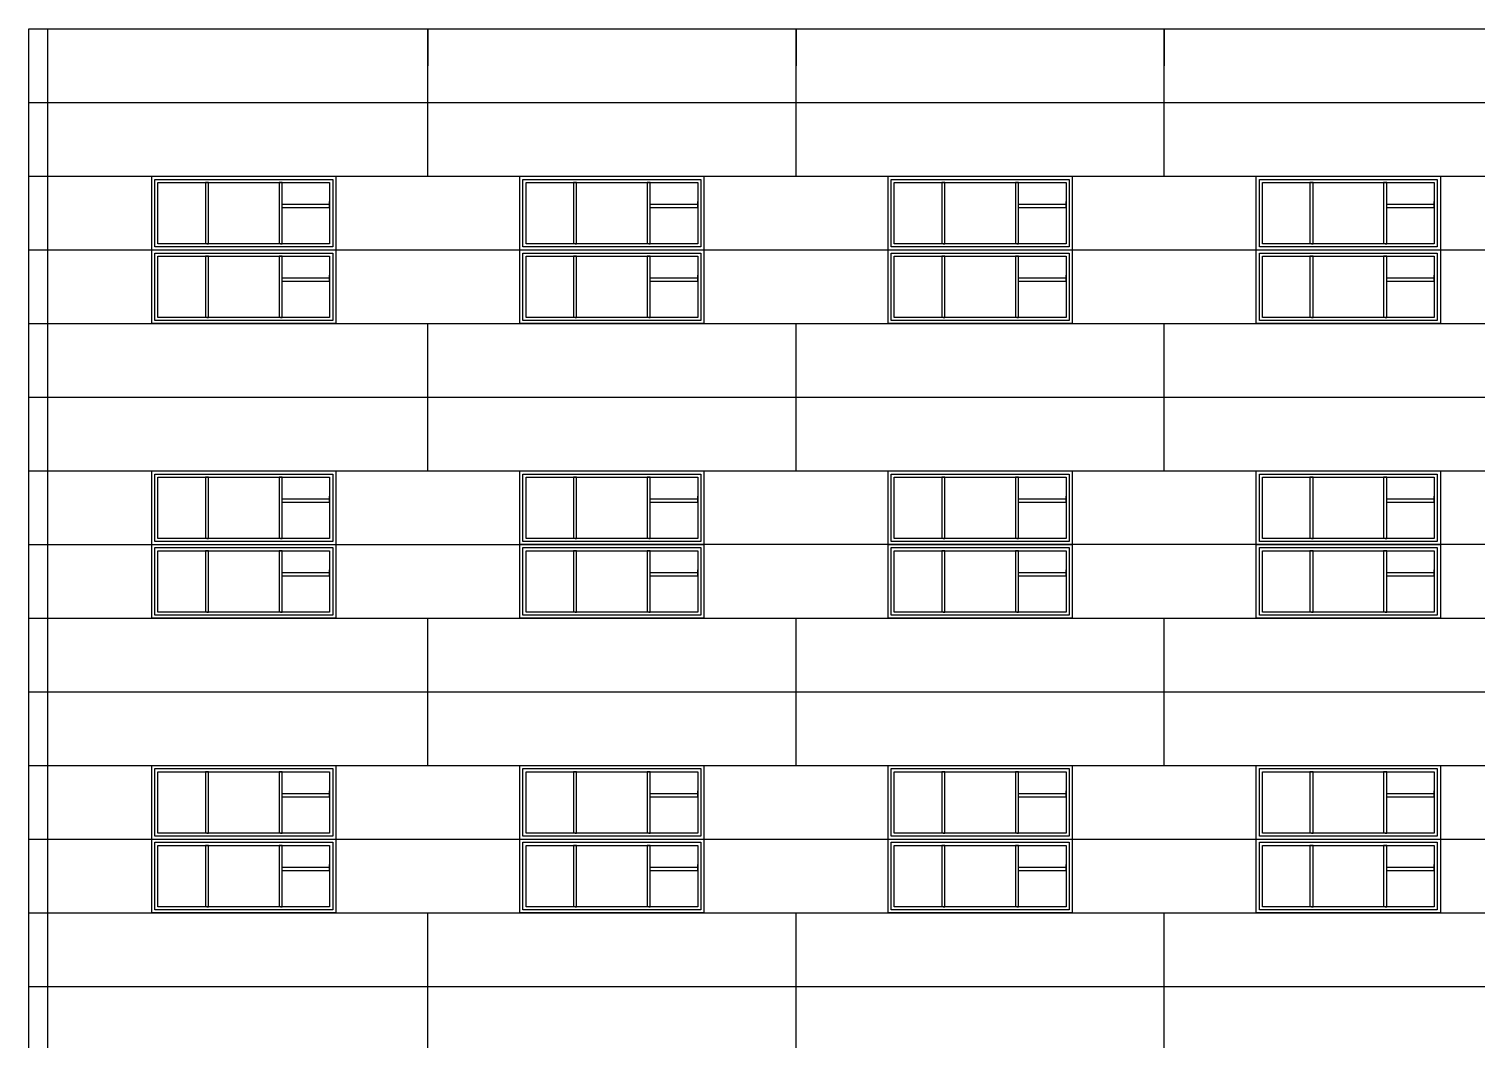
# Model space of a CAD drawing. Header units: millimetres. Extents: x -258526 to -95372, y 16759 to 83244.
# Drawn here: x -127859.6 to -127800.6, y 41493.8 to 41535 of the extents above; entities that cross this region are included whole.
import ezdxf

# ---------------------------------------------------------------- set-up
doc = ezdxf.new("R2010")
doc.units = ezdxf.units.MM
doc.header["$LTSCALE"] = 0.5
doc.layers.add('ТОНКИЕе', color=7, linetype='Continuous', lineweight=25)

msp = doc.modelspace()

# ---------------------------------------------------------------- linework, layer by layer
at = {"layer": 'ТОНКИЕе', "color": 0}
for points in [[(-127859.5718, 41531.9756), (-127859.5718, 41534.9756), (-127647.0718, 41534.9756)], [(-127859.5718, 41534.9756), (-127858.8218, 41534.9756), (-127858.8218, 41459.9756)], [(-127843.3218, 41531.9756), (-127843.3218, 41534.9756), (-127843.3218, 41533.4756)], [(-127828.3218, 41531.9756), (-127828.3218, 41534.9756), (-127828.3218, 41533.4756)], [(-127813.3218, 41531.9756), (-127813.3218, 41534.9756), (-127813.3218, 41533.4756)], [(-127859.5718, 41519.9756), (-127859.5718, 41531.9756), (-127647.0718, 41531.9756), (-127647.0718, 41519.9756)], [(-127843.3218, 41528.9756), (-127843.3218, 41531.9756)], [(-127828.3218, 41528.9756), (-127828.3218, 41531.9756)], [(-127813.3218, 41528.9756), (-127813.3218, 41531.9756)], [(-127859.5718, 41525.9756), (-127859.5718, 41528.9756), (-127647.0718, 41528.9756)], [(-127854.5718, 41522.9756), (-127854.5718, 41525.9756), (-127847.0718, 41525.9756), (-127847.0718, 41522.9756), (-127854.5718, 41522.9756), (-127854.5718, 41525.9756), (-127854.5718, 41528.9756), (-127847.0718, 41528.9756), (-127847.0718, 41525.9756)], [(-127854.4468, 41526.1006), (-127854.4468, 41526.1006), (-127854.4468, 41526.1006), (-127854.4468, 41528.7256), (-127854.4468, 41528.8506), (-127847.3218, 41528.8506), (-127847.1968, 41528.8506), (-127847.1968, 41526.2256), (-127847.1968, 41526.1006), (-127854.4468, 41526.1006)], [(-127854.3218, 41526.2256), (-127854.3218, 41526.2256), (-127854.3218, 41528.7256), (-127854.3218, 41528.7256), (-127847.3218, 41528.7256), (-127847.3218, 41528.7256), (-127847.3218, 41526.2256), (-127847.3218, 41526.2256), (-127854.3218, 41526.2256)], [(-127852.3218, 41526.2256), (-127852.2906, 41526.2256), (-127852.3218, 41526.2256), (-127852.2593, 41526.2256), (-127852.2593, 41528.7256), (-127852.2593, 41528.7256), (-127852.3843, 41528.7256), (-127852.3843, 41526.2256)], [(-127849.3218, 41526.2256), (-127849.2906, 41526.2256), (-127849.3218, 41526.2256), (-127849.2593, 41526.2256), (-127849.2593, 41528.7256), (-127849.2593, 41528.7256), (-127849.3843, 41528.7256), (-127849.3843, 41526.2256)], [(-127839.5718, 41522.9756), (-127839.5718, 41525.9756), (-127832.0718, 41525.9756), (-127832.0718, 41522.9756), (-127839.5718, 41522.9756), (-127839.5718, 41525.9756), (-127839.5718, 41528.9756), (-127832.0718, 41528.9756), (-127832.0718, 41525.9756)], [(-127839.4468, 41526.1006), (-127839.4468, 41526.1006), (-127839.4468, 41526.1006), (-127839.4468, 41528.7256), (-127839.4468, 41528.8506), (-127832.3218, 41528.8506), (-127832.1968, 41528.8506), (-127832.1968, 41526.2256), (-127832.1968, 41526.1006), (-127839.4468, 41526.1006)], [(-127839.3218, 41526.2256), (-127839.3218, 41526.2256), (-127839.3218, 41528.7256), (-127839.3218, 41528.7256), (-127832.3218, 41528.7256), (-127832.3218, 41528.7256), (-127832.3218, 41526.2256), (-127832.3218, 41526.2256), (-127839.3218, 41526.2256)], [(-127837.3218, 41526.2256), (-127837.2906, 41526.2256), (-127837.3218, 41526.2256), (-127837.2593, 41526.2256), (-127837.2593, 41528.7256), (-127837.2593, 41528.7256), (-127837.3843, 41528.7256), (-127837.3843, 41526.2256)], [(-127834.3218, 41526.2256), (-127834.2906, 41526.2256), (-127834.3218, 41526.2256), (-127834.2593, 41526.2256), (-127834.2593, 41528.7256), (-127834.2593, 41528.7256), (-127834.3843, 41528.7256), (-127834.3843, 41526.2256)], [(-127824.5718, 41522.9756), (-127824.5718, 41525.9756), (-127817.0718, 41525.9756), (-127817.0718, 41522.9756), (-127824.5718, 41522.9756), (-127824.5718, 41525.9756), (-127824.5718, 41528.9756), (-127817.0718, 41528.9756), (-127817.0718, 41525.9756)], [(-127824.4468, 41526.1006), (-127824.4468, 41526.1006), (-127824.4468, 41526.1006), (-127824.4468, 41528.7256), (-127824.4468, 41528.8506), (-127817.3218, 41528.8506), (-127817.1968, 41528.8506), (-127817.1968, 41526.2256), (-127817.1968, 41526.1006), (-127824.4468, 41526.1006)], [(-127824.3218, 41526.2256), (-127824.3218, 41526.2256), (-127824.3218, 41528.7256), (-127824.3218, 41528.7256), (-127817.3218, 41528.7256), (-127817.3218, 41528.7256), (-127817.3218, 41526.2256), (-127817.3218, 41526.2256), (-127824.3218, 41526.2256)], [(-127822.3218, 41526.2256), (-127822.2906, 41526.2256), (-127822.3218, 41526.2256), (-127822.2593, 41526.2256), (-127822.2593, 41528.7256), (-127822.2593, 41528.7256), (-127822.3843, 41528.7256), (-127822.3843, 41526.2256)], [(-127819.3218, 41526.2256), (-127819.2906, 41526.2256), (-127819.3218, 41526.2256), (-127819.2593, 41526.2256), (-127819.2593, 41528.7256), (-127819.2593, 41528.7256), (-127819.3843, 41528.7256), (-127819.3843, 41526.2256)], [(-127809.5718, 41522.9756), (-127809.5718, 41525.9756), (-127802.0718, 41525.9756), (-127802.0718, 41522.9756), (-127809.5718, 41522.9756), (-127809.5718, 41525.9756), (-127809.5718, 41528.9756), (-127802.0718, 41528.9756), (-127802.0718, 41525.9756)], [(-127809.4468, 41526.1006), (-127809.4468, 41526.1006), (-127809.4468, 41526.1006), (-127809.4468, 41528.7256), (-127809.4468, 41528.8506), (-127802.3218, 41528.8506), (-127802.1968, 41528.8506), (-127802.1968, 41526.2256), (-127802.1968, 41526.1006), (-127809.4468, 41526.1006)], [(-127809.3218, 41526.2256), (-127809.3218, 41526.2256), (-127809.3218, 41528.7256), (-127809.3218, 41528.7256), (-127802.3218, 41528.7256), (-127802.3218, 41528.7256), (-127802.3218, 41526.2256), (-127802.3218, 41526.2256), (-127809.3218, 41526.2256)], [(-127807.3218, 41526.2256), (-127807.2906, 41526.2256), (-127807.3218, 41526.2256), (-127807.2593, 41526.2256), (-127807.2593, 41528.7256), (-127807.2593, 41528.7256), (-127807.3843, 41528.7256), (-127807.3843, 41526.2256)], [(-127804.3218, 41526.2256), (-127804.2906, 41526.2256), (-127804.3218, 41526.2256), (-127804.2593, 41526.2256), (-127804.2593, 41528.7256), (-127804.2593, 41528.7256), (-127804.3843, 41528.7256), (-127804.3843, 41526.2256)], [(-127849.2593, 41527.701), (-127847.3218, 41527.701), (-127847.3218, 41527.701), (-127847.3218, 41527.951), (-127847.3218, 41527.826), (-127849.134, 41527.826), (-127849.2593, 41527.826)], [(-127834.2593, 41527.701), (-127832.3218, 41527.701), (-127832.3218, 41527.701), (-127832.3218, 41527.951), (-127832.3218, 41527.826), (-127834.134, 41527.826), (-127834.2593, 41527.826)], [(-127819.2593, 41527.701), (-127817.3218, 41527.701), (-127817.3218, 41527.701), (-127817.3218, 41527.951), (-127817.3218, 41527.826), (-127819.134, 41527.826), (-127819.2593, 41527.826)], [(-127804.2593, 41527.701), (-127802.3218, 41527.701), (-127802.3218, 41527.701), (-127802.3218, 41527.951), (-127802.3218, 41527.826), (-127804.134, 41527.826), (-127804.2593, 41527.826)], [(-127859.5718, 41522.9756), (-127859.5718, 41525.9756), (-127647.0718, 41525.9756)], [(-127854.4468, 41523.1006), (-127854.4468, 41523.1006), (-127854.4468, 41523.1006), (-127854.4468, 41525.7256), (-127854.4468, 41525.8506), (-127847.3218, 41525.8506), (-127847.1968, 41525.8506), (-127847.1968, 41523.2256), (-127847.1968, 41523.1006), (-127854.4468, 41523.1006)], [(-127839.4468, 41523.1006), (-127839.4468, 41523.1006), (-127839.4468, 41523.1006), (-127839.4468, 41525.7256), (-127839.4468, 41525.8506), (-127832.3218, 41525.8506), (-127832.1968, 41525.8506), (-127832.1968, 41523.2256), (-127832.1968, 41523.1006), (-127839.4468, 41523.1006)], [(-127824.4468, 41523.1006), (-127824.4468, 41523.1006), (-127824.4468, 41523.1006), (-127824.4468, 41525.7256), (-127824.4468, 41525.8506), (-127817.3218, 41525.8506), (-127817.1968, 41525.8506), (-127817.1968, 41523.2256), (-127817.1968, 41523.1006), (-127824.4468, 41523.1006)], [(-127809.4468, 41523.1006), (-127809.4468, 41523.1006), (-127809.4468, 41523.1006), (-127809.4468, 41525.7256), (-127809.4468, 41525.8506), (-127802.3218, 41525.8506), (-127802.1968, 41525.8506), (-127802.1968, 41523.2256), (-127802.1968, 41523.1006), (-127809.4468, 41523.1006)], [(-127854.3218, 41523.2256), (-127854.3218, 41523.2256), (-127854.3218, 41525.7256), (-127854.3218, 41525.7256), (-127847.3218, 41525.7256), (-127847.3218, 41525.7256), (-127847.3218, 41523.2256), (-127847.3218, 41523.2256), (-127854.3218, 41523.2256)], [(-127852.3218, 41523.2256), (-127852.2906, 41523.2256), (-127852.3218, 41523.2256), (-127852.2593, 41523.2256), (-127852.2593, 41525.7256), (-127852.2593, 41525.7256), (-127852.3843, 41525.7256), (-127852.3843, 41523.2256)], [(-127849.3218, 41523.2256), (-127849.2906, 41523.2256), (-127849.3218, 41523.2256), (-127849.2593, 41523.2256), (-127849.2593, 41525.7256), (-127849.2593, 41525.7256), (-127849.3843, 41525.7256), (-127849.3843, 41523.2256)], [(-127839.3218, 41523.2256), (-127839.3218, 41523.2256), (-127839.3218, 41525.7256), (-127839.3218, 41525.7256), (-127832.3218, 41525.7256), (-127832.3218, 41525.7256), (-127832.3218, 41523.2256), (-127832.3218, 41523.2256), (-127839.3218, 41523.2256)], [(-127837.3218, 41523.2256), (-127837.2906, 41523.2256), (-127837.3218, 41523.2256), (-127837.2593, 41523.2256), (-127837.2593, 41525.7256), (-127837.2593, 41525.7256), (-127837.3843, 41525.7256), (-127837.3843, 41523.2256)], [(-127834.3218, 41523.2256), (-127834.2906, 41523.2256), (-127834.3218, 41523.2256), (-127834.2593, 41523.2256), (-127834.2593, 41525.7256), (-127834.2593, 41525.7256), (-127834.3843, 41525.7256), (-127834.3843, 41523.2256)], [(-127824.3218, 41523.2256), (-127824.3218, 41523.2256), (-127824.3218, 41525.7256), (-127824.3218, 41525.7256), (-127817.3218, 41525.7256), (-127817.3218, 41525.7256), (-127817.3218, 41523.2256), (-127817.3218, 41523.2256), (-127824.3218, 41523.2256)], [(-127822.3218, 41523.2256), (-127822.2906, 41523.2256), (-127822.3218, 41523.2256), (-127822.2593, 41523.2256), (-127822.2593, 41525.7256), (-127822.2593, 41525.7256), (-127822.3843, 41525.7256), (-127822.3843, 41523.2256)], [(-127819.3218, 41523.2256), (-127819.2906, 41523.2256), (-127819.3218, 41523.2256), (-127819.2593, 41523.2256), (-127819.2593, 41525.7256), (-127819.2593, 41525.7256), (-127819.3843, 41525.7256), (-127819.3843, 41523.2256)], [(-127809.3218, 41523.2256), (-127809.3218, 41523.2256), (-127809.3218, 41525.7256), (-127809.3218, 41525.7256), (-127802.3218, 41525.7256), (-127802.3218, 41525.7256), (-127802.3218, 41523.2256), (-127802.3218, 41523.2256), (-127809.3218, 41523.2256)], [(-127807.3218, 41523.2256), (-127807.2906, 41523.2256), (-127807.3218, 41523.2256), (-127807.2593, 41523.2256), (-127807.2593, 41525.7256), (-127807.2593, 41525.7256), (-127807.3843, 41525.7256), (-127807.3843, 41523.2256)], [(-127804.3218, 41523.2256), (-127804.2906, 41523.2256), (-127804.3218, 41523.2256), (-127804.2593, 41523.2256), (-127804.2593, 41525.7256), (-127804.2593, 41525.7256), (-127804.3843, 41525.7256), (-127804.3843, 41523.2256)], [(-127849.2593, 41524.701), (-127847.3218, 41524.701), (-127847.3218, 41524.701), (-127847.3218, 41524.951), (-127847.3218, 41524.826), (-127849.134, 41524.826), (-127849.2593, 41524.826)], [(-127834.2593, 41524.701), (-127832.3218, 41524.701), (-127832.3218, 41524.701), (-127832.3218, 41524.951), (-127832.3218, 41524.826), (-127834.134, 41524.826), (-127834.2593, 41524.826)], [(-127819.2593, 41524.701), (-127817.3218, 41524.701), (-127817.3218, 41524.701), (-127817.3218, 41524.951), (-127817.3218, 41524.826), (-127819.134, 41524.826), (-127819.2593, 41524.826)], [(-127804.2593, 41524.701), (-127802.3218, 41524.701), (-127802.3218, 41524.701), (-127802.3218, 41524.951), (-127802.3218, 41524.826), (-127804.134, 41524.826), (-127804.2593, 41524.826)], [(-127859.5718, 41519.9756), (-127859.5718, 41522.9756), (-127647.0718, 41522.9756)], [(-127843.3218, 41516.9756), (-127843.3218, 41522.9756)], [(-127828.3218, 41516.9756), (-127828.3218, 41522.9756)], [(-127813.3218, 41516.9756), (-127813.3218, 41522.9756)], [(-127859.5718, 41507.9756), (-127859.5718, 41519.9756), (-127647.0718, 41519.9756), (-127647.0718, 41507.9756)], [(-127859.5718, 41513.9756), (-127859.5718, 41516.9756), (-127647.0718, 41516.9756)], [(-127854.5718, 41510.9756), (-127854.5718, 41513.9756), (-127847.0718, 41513.9756), (-127847.0718, 41510.9756), (-127854.5718, 41510.9756), (-127854.5718, 41513.9756), (-127854.5718, 41516.9756), (-127847.0718, 41516.9756), (-127847.0718, 41513.9756)], [(-127839.5718, 41510.9756), (-127839.5718, 41513.9756), (-127832.0718, 41513.9756), (-127832.0718, 41510.9756), (-127839.5718, 41510.9756), (-127839.5718, 41513.9756), (-127839.5718, 41516.9756), (-127832.0718, 41516.9756), (-127832.0718, 41513.9756)], [(-127824.5718, 41510.9756), (-127824.5718, 41513.9756), (-127817.0718, 41513.9756), (-127817.0718, 41510.9756), (-127824.5718, 41510.9756), (-127824.5718, 41513.9756), (-127824.5718, 41516.9756), (-127817.0718, 41516.9756), (-127817.0718, 41513.9756)], [(-127809.5718, 41510.9756), (-127809.5718, 41513.9756), (-127802.0718, 41513.9756), (-127802.0718, 41510.9756), (-127809.5718, 41510.9756), (-127809.5718, 41513.9756), (-127809.5718, 41516.9756), (-127802.0718, 41516.9756), (-127802.0718, 41513.9756)], [(-127854.4468, 41514.1006), (-127854.4468, 41514.1006), (-127854.4468, 41514.1006), (-127854.4468, 41516.7256), (-127854.4468, 41516.8506), (-127847.3218, 41516.8506), (-127847.1968, 41516.8506), (-127847.1968, 41514.2256), (-127847.1968, 41514.1006), (-127854.4468, 41514.1006)], [(-127854.3218, 41514.2256), (-127854.3218, 41514.2256), (-127854.3218, 41516.7256), (-127854.3218, 41516.7256), (-127847.3218, 41516.7256), (-127847.3218, 41516.7256), (-127847.3218, 41514.2256), (-127847.3218, 41514.2256), (-127854.3218, 41514.2256)], [(-127852.3218, 41514.2256), (-127852.2906, 41514.2256), (-127852.3218, 41514.2256), (-127852.2593, 41514.2256), (-127852.2593, 41516.7256), (-127852.2593, 41516.7256), (-127852.3843, 41516.7256), (-127852.3843, 41514.2256)], [(-127849.3218, 41514.2256), (-127849.2906, 41514.2256), (-127849.3218, 41514.2256), (-127849.2593, 41514.2256), (-127849.2593, 41516.7256), (-127849.2593, 41516.7256), (-127849.3843, 41516.7256), (-127849.3843, 41514.2256)], [(-127839.4468, 41514.1006), (-127839.4468, 41514.1006), (-127839.4468, 41514.1006), (-127839.4468, 41516.7256), (-127839.4468, 41516.8506), (-127832.3218, 41516.8506), (-127832.1968, 41516.8506), (-127832.1968, 41514.2256), (-127832.1968, 41514.1006), (-127839.4468, 41514.1006)], [(-127839.3218, 41514.2256), (-127839.3218, 41514.2256), (-127839.3218, 41516.7256), (-127839.3218, 41516.7256), (-127832.3218, 41516.7256), (-127832.3218, 41516.7256), (-127832.3218, 41514.2256), (-127832.3218, 41514.2256), (-127839.3218, 41514.2256)], [(-127837.3218, 41514.2256), (-127837.2906, 41514.2256), (-127837.3218, 41514.2256), (-127837.2593, 41514.2256), (-127837.2593, 41516.7256), (-127837.2593, 41516.7256), (-127837.3843, 41516.7256), (-127837.3843, 41514.2256)], [(-127834.3218, 41514.2256), (-127834.2906, 41514.2256), (-127834.3218, 41514.2256), (-127834.2593, 41514.2256), (-127834.2593, 41516.7256), (-127834.2593, 41516.7256), (-127834.3843, 41516.7256), (-127834.3843, 41514.2256)], [(-127824.4468, 41514.1006), (-127824.4468, 41514.1006), (-127824.4468, 41514.1006), (-127824.4468, 41516.7256), (-127824.4468, 41516.8506), (-127817.3218, 41516.8506), (-127817.1968, 41516.8506), (-127817.1968, 41514.2256), (-127817.1968, 41514.1006), (-127824.4468, 41514.1006)], [(-127824.3218, 41514.2256), (-127824.3218, 41514.2256), (-127824.3218, 41516.7256), (-127824.3218, 41516.7256), (-127817.3218, 41516.7256), (-127817.3218, 41516.7256), (-127817.3218, 41514.2256), (-127817.3218, 41514.2256), (-127824.3218, 41514.2256)], [(-127822.3218, 41514.2256), (-127822.2906, 41514.2256), (-127822.3218, 41514.2256), (-127822.2593, 41514.2256), (-127822.2593, 41516.7256), (-127822.2593, 41516.7256), (-127822.3843, 41516.7256), (-127822.3843, 41514.2256)], [(-127819.3218, 41514.2256), (-127819.2906, 41514.2256), (-127819.3218, 41514.2256), (-127819.2593, 41514.2256), (-127819.2593, 41516.7256), (-127819.2593, 41516.7256), (-127819.3843, 41516.7256), (-127819.3843, 41514.2256)], [(-127809.4468, 41514.1006), (-127809.4468, 41514.1006), (-127809.4468, 41514.1006), (-127809.4468, 41516.7256), (-127809.4468, 41516.8506), (-127802.3218, 41516.8506), (-127802.1968, 41516.8506), (-127802.1968, 41514.2256), (-127802.1968, 41514.1006), (-127809.4468, 41514.1006)], [(-127809.3218, 41514.2256), (-127809.3218, 41514.2256), (-127809.3218, 41516.7256), (-127809.3218, 41516.7256), (-127802.3218, 41516.7256), (-127802.3218, 41516.7256), (-127802.3218, 41514.2256), (-127802.3218, 41514.2256), (-127809.3218, 41514.2256)], [(-127807.3218, 41514.2256), (-127807.2906, 41514.2256), (-127807.3218, 41514.2256), (-127807.2593, 41514.2256), (-127807.2593, 41516.7256), (-127807.2593, 41516.7256), (-127807.3843, 41516.7256), (-127807.3843, 41514.2256)], [(-127804.3218, 41514.2256), (-127804.2906, 41514.2256), (-127804.3218, 41514.2256), (-127804.2593, 41514.2256), (-127804.2593, 41516.7256), (-127804.2593, 41516.7256), (-127804.3843, 41516.7256), (-127804.3843, 41514.2256)], [(-127849.2593, 41515.701), (-127847.3218, 41515.701), (-127847.3218, 41515.701), (-127847.3218, 41515.951), (-127847.3218, 41515.826), (-127849.134, 41515.826), (-127849.2593, 41515.826)], [(-127834.2593, 41515.701), (-127832.3218, 41515.701), (-127832.3218, 41515.701), (-127832.3218, 41515.951), (-127832.3218, 41515.826), (-127834.134, 41515.826), (-127834.2593, 41515.826)], [(-127819.2593, 41515.701), (-127817.3218, 41515.701), (-127817.3218, 41515.701), (-127817.3218, 41515.951), (-127817.3218, 41515.826), (-127819.134, 41515.826), (-127819.2593, 41515.826)], [(-127804.2593, 41515.701), (-127802.3218, 41515.701), (-127802.3218, 41515.701), (-127802.3218, 41515.951), (-127802.3218, 41515.826), (-127804.134, 41515.826), (-127804.2593, 41515.826)], [(-127859.5718, 41510.9756), (-127859.5718, 41513.9756), (-127839.5718, 41513.9756)], [(-127854.4468, 41511.1006), (-127854.4468, 41511.1006), (-127854.4468, 41511.1006), (-127854.4468, 41513.7256), (-127854.4468, 41513.8506), (-127847.3218, 41513.8506), (-127847.1968, 41513.8506), (-127847.1968, 41511.2256), (-127847.1968, 41511.1006), (-127854.4468, 41511.1006)], [(-127854.3218, 41511.2256), (-127854.3218, 41511.2256), (-127854.3218, 41513.7256), (-127854.3218, 41513.7256), (-127847.3218, 41513.7256), (-127847.3218, 41513.7256), (-127847.3218, 41511.2256), (-127847.3218, 41511.2256), (-127854.3218, 41511.2256)], [(-127852.3218, 41511.2256), (-127852.2906, 41511.2256), (-127852.3218, 41511.2256), (-127852.2593, 41511.2256), (-127852.2593, 41513.7256), (-127852.2593, 41513.7256), (-127852.3843, 41513.7256), (-127852.3843, 41511.2256)], [(-127849.3218, 41511.2256), (-127849.2906, 41511.2256), (-127849.3218, 41511.2256), (-127849.2593, 41511.2256), (-127849.2593, 41513.7256), (-127849.2593, 41513.7256), (-127849.3843, 41513.7256), (-127849.3843, 41511.2256)], [(-127647.0718, 41510.9756), (-127647.0718, 41513.9756), (-127839.5718, 41513.9756)], [(-127839.4468, 41511.1006), (-127839.4468, 41511.1006), (-127839.4468, 41511.1006), (-127839.4468, 41513.7256), (-127839.4468, 41513.8506), (-127832.3218, 41513.8506), (-127832.1968, 41513.8506), (-127832.1968, 41511.2256), (-127832.1968, 41511.1006), (-127839.4468, 41511.1006)], [(-127839.3218, 41511.2256), (-127839.3218, 41511.2256), (-127839.3218, 41513.7256), (-127839.3218, 41513.7256), (-127832.3218, 41513.7256), (-127832.3218, 41513.7256), (-127832.3218, 41511.2256), (-127832.3218, 41511.2256), (-127839.3218, 41511.2256)], [(-127837.3218, 41511.2256), (-127837.2906, 41511.2256), (-127837.3218, 41511.2256), (-127837.2593, 41511.2256), (-127837.2593, 41513.7256), (-127837.2593, 41513.7256), (-127837.3843, 41513.7256), (-127837.3843, 41511.2256)], [(-127834.3218, 41511.2256), (-127834.2906, 41511.2256), (-127834.3218, 41511.2256), (-127834.2593, 41511.2256), (-127834.2593, 41513.7256), (-127834.2593, 41513.7256), (-127834.3843, 41513.7256), (-127834.3843, 41511.2256)], [(-127824.4468, 41511.1006), (-127824.4468, 41511.1006), (-127824.4468, 41511.1006), (-127824.4468, 41513.7256), (-127824.4468, 41513.8506), (-127817.3218, 41513.8506), (-127817.1968, 41513.8506), (-127817.1968, 41511.2256), (-127817.1968, 41511.1006), (-127824.4468, 41511.1006)], [(-127824.3218, 41511.2256), (-127824.3218, 41511.2256), (-127824.3218, 41513.7256), (-127824.3218, 41513.7256), (-127817.3218, 41513.7256), (-127817.3218, 41513.7256), (-127817.3218, 41511.2256), (-127817.3218, 41511.2256), (-127824.3218, 41511.2256)], [(-127822.3218, 41511.2256), (-127822.2906, 41511.2256), (-127822.3218, 41511.2256), (-127822.2593, 41511.2256), (-127822.2593, 41513.7256), (-127822.2593, 41513.7256), (-127822.3843, 41513.7256), (-127822.3843, 41511.2256)], [(-127819.3218, 41511.2256), (-127819.2906, 41511.2256), (-127819.3218, 41511.2256), (-127819.2593, 41511.2256), (-127819.2593, 41513.7256), (-127819.2593, 41513.7256), (-127819.3843, 41513.7256), (-127819.3843, 41511.2256)], [(-127809.4468, 41511.1006), (-127809.4468, 41511.1006), (-127809.4468, 41511.1006), (-127809.4468, 41513.7256), (-127809.4468, 41513.8506), (-127802.3218, 41513.8506), (-127802.1968, 41513.8506), (-127802.1968, 41511.2256), (-127802.1968, 41511.1006), (-127809.4468, 41511.1006)], [(-127809.3218, 41511.2256), (-127809.3218, 41511.2256), (-127809.3218, 41513.7256), (-127809.3218, 41513.7256), (-127802.3218, 41513.7256), (-127802.3218, 41513.7256), (-127802.3218, 41511.2256), (-127802.3218, 41511.2256), (-127809.3218, 41511.2256)], [(-127807.3218, 41511.2256), (-127807.2906, 41511.2256), (-127807.3218, 41511.2256), (-127807.2593, 41511.2256), (-127807.2593, 41513.7256), (-127807.2593, 41513.7256), (-127807.3843, 41513.7256), (-127807.3843, 41511.2256)], [(-127804.3218, 41511.2256), (-127804.2906, 41511.2256), (-127804.3218, 41511.2256), (-127804.2593, 41511.2256), (-127804.2593, 41513.7256), (-127804.2593, 41513.7256), (-127804.3843, 41513.7256), (-127804.3843, 41511.2256)], [(-127849.2593, 41512.701), (-127847.3218, 41512.701), (-127847.3218, 41512.701), (-127847.3218, 41512.951), (-127847.3218, 41512.826), (-127849.134, 41512.826), (-127849.2593, 41512.826)], [(-127834.2593, 41512.701), (-127832.3218, 41512.701), (-127832.3218, 41512.701), (-127832.3218, 41512.951), (-127832.3218, 41512.826), (-127834.134, 41512.826), (-127834.2593, 41512.826)], [(-127819.2593, 41512.701), (-127817.3218, 41512.701), (-127817.3218, 41512.701), (-127817.3218, 41512.951), (-127817.3218, 41512.826), (-127819.134, 41512.826), (-127819.2593, 41512.826)], [(-127804.2593, 41512.701), (-127802.3218, 41512.701), (-127802.3218, 41512.701), (-127802.3218, 41512.951), (-127802.3218, 41512.826), (-127804.134, 41512.826), (-127804.2593, 41512.826)], [(-127859.5718, 41507.9756), (-127859.5718, 41510.9756), (-127647.0718, 41510.9756)], [(-127843.3218, 41504.9756), (-127843.3218, 41510.9756)], [(-127828.3218, 41504.9756), (-127828.3218, 41510.9756)], [(-127813.3218, 41504.9756), (-127813.3218, 41510.9756)], [(-127859.5718, 41495.9756), (-127859.5718, 41507.9756), (-127647.0718, 41507.9756), (-127647.0718, 41495.9756)], [(-127859.5718, 41501.9756), (-127859.5718, 41504.9756), (-127647.0718, 41504.9756)], [(-127854.5718, 41498.9756), (-127854.5718, 41501.9756), (-127847.0718, 41501.9756), (-127847.0718, 41498.9756), (-127854.5718, 41498.9756), (-127854.5718, 41501.9756), (-127854.5718, 41504.9756), (-127847.0718, 41504.9756), (-127847.0718, 41501.9756)], [(-127854.4468, 41502.1006), (-127854.4468, 41502.1006), (-127854.4468, 41502.1006), (-127854.4468, 41504.7256), (-127854.4468, 41504.8506), (-127847.3218, 41504.8506), (-127847.1968, 41504.8506), (-127847.1968, 41502.2256), (-127847.1968, 41502.1006), (-127854.4468, 41502.1006)], [(-127854.3218, 41502.2256), (-127854.3218, 41502.2256), (-127854.3218, 41504.7256), (-127854.3218, 41504.7256), (-127847.3218, 41504.7256), (-127847.3218, 41504.7256), (-127847.3218, 41502.2256), (-127847.3218, 41502.2256), (-127854.3218, 41502.2256)], [(-127852.3218, 41502.2256), (-127852.2906, 41502.2256), (-127852.3218, 41502.2256), (-127852.2593, 41502.2256), (-127852.2593, 41504.7256), (-127852.2593, 41504.7256), (-127852.3843, 41504.7256), (-127852.3843, 41502.2256)], [(-127849.3218, 41502.2256), (-127849.2906, 41502.2256), (-127849.3218, 41502.2256), (-127849.2593, 41502.2256), (-127849.2593, 41504.7256), (-127849.2593, 41504.7256), (-127849.3843, 41504.7256), (-127849.3843, 41502.2256)], [(-127839.5718, 41498.9756), (-127839.5718, 41501.9756), (-127832.0718, 41501.9756), (-127832.0718, 41498.9756), (-127839.5718, 41498.9756), (-127839.5718, 41501.9756), (-127839.5718, 41504.9756), (-127832.0718, 41504.9756), (-127832.0718, 41501.9756)], [(-127839.4468, 41502.1006), (-127839.4468, 41502.1006), (-127839.4468, 41502.1006), (-127839.4468, 41504.7256), (-127839.4468, 41504.8506), (-127832.3218, 41504.8506), (-127832.1968, 41504.8506), (-127832.1968, 41502.2256), (-127832.1968, 41502.1006), (-127839.4468, 41502.1006)], [(-127839.3218, 41502.2256), (-127839.3218, 41502.2256), (-127839.3218, 41504.7256), (-127839.3218, 41504.7256), (-127832.3218, 41504.7256), (-127832.3218, 41504.7256), (-127832.3218, 41502.2256), (-127832.3218, 41502.2256), (-127839.3218, 41502.2256)], [(-127837.3218, 41502.2256), (-127837.2906, 41502.2256), (-127837.3218, 41502.2256), (-127837.2593, 41502.2256), (-127837.2593, 41504.7256), (-127837.2593, 41504.7256), (-127837.3843, 41504.7256), (-127837.3843, 41502.2256)], [(-127834.3218, 41502.2256), (-127834.2906, 41502.2256), (-127834.3218, 41502.2256), (-127834.2593, 41502.2256), (-127834.2593, 41504.7256), (-127834.2593, 41504.7256), (-127834.3843, 41504.7256), (-127834.3843, 41502.2256)], [(-127824.5718, 41498.9756), (-127824.5718, 41501.9756), (-127817.0718, 41501.9756), (-127817.0718, 41498.9756), (-127824.5718, 41498.9756), (-127824.5718, 41501.9756), (-127824.5718, 41504.9756), (-127817.0718, 41504.9756), (-127817.0718, 41501.9756)], [(-127824.4468, 41502.1006), (-127824.4468, 41502.1006), (-127824.4468, 41502.1006), (-127824.4468, 41504.7256), (-127824.4468, 41504.8506), (-127817.3218, 41504.8506), (-127817.1968, 41504.8506), (-127817.1968, 41502.2256), (-127817.1968, 41502.1006), (-127824.4468, 41502.1006)], [(-127824.3218, 41502.2256), (-127824.3218, 41502.2256), (-127824.3218, 41504.7256), (-127824.3218, 41504.7256), (-127817.3218, 41504.7256), (-127817.3218, 41504.7256), (-127817.3218, 41502.2256), (-127817.3218, 41502.2256), (-127824.3218, 41502.2256)], [(-127822.3218, 41502.2256), (-127822.2906, 41502.2256), (-127822.3218, 41502.2256), (-127822.2593, 41502.2256), (-127822.2593, 41504.7256), (-127822.2593, 41504.7256), (-127822.3843, 41504.7256), (-127822.3843, 41502.2256)], [(-127819.3218, 41502.2256), (-127819.2906, 41502.2256), (-127819.3218, 41502.2256), (-127819.2593, 41502.2256), (-127819.2593, 41504.7256), (-127819.2593, 41504.7256), (-127819.3843, 41504.7256), (-127819.3843, 41502.2256)], [(-127809.5718, 41498.9756), (-127809.5718, 41501.9756), (-127802.0718, 41501.9756), (-127802.0718, 41498.9756), (-127809.5718, 41498.9756), (-127809.5718, 41501.9756), (-127809.5718, 41504.9756), (-127802.0718, 41504.9756), (-127802.0718, 41501.9756)], [(-127809.4468, 41502.1006), (-127809.4468, 41502.1006), (-127809.4468, 41502.1006), (-127809.4468, 41504.7256), (-127809.4468, 41504.8506), (-127802.3218, 41504.8506), (-127802.1968, 41504.8506), (-127802.1968, 41502.2256), (-127802.1968, 41502.1006), (-127809.4468, 41502.1006)], [(-127809.3218, 41502.2256), (-127809.3218, 41502.2256), (-127809.3218, 41504.7256), (-127809.3218, 41504.7256), (-127802.3218, 41504.7256), (-127802.3218, 41504.7256), (-127802.3218, 41502.2256), (-127802.3218, 41502.2256), (-127809.3218, 41502.2256)], [(-127807.3218, 41502.2256), (-127807.2906, 41502.2256), (-127807.3218, 41502.2256), (-127807.2593, 41502.2256), (-127807.2593, 41504.7256), (-127807.2593, 41504.7256), (-127807.3843, 41504.7256), (-127807.3843, 41502.2256)], [(-127804.3218, 41502.2256), (-127804.2906, 41502.2256), (-127804.3218, 41502.2256), (-127804.2593, 41502.2256), (-127804.2593, 41504.7256), (-127804.2593, 41504.7256), (-127804.3843, 41504.7256), (-127804.3843, 41502.2256)], [(-127849.2593, 41503.701), (-127847.3218, 41503.701), (-127847.3218, 41503.701), (-127847.3218, 41503.951), (-127847.3218, 41503.826), (-127849.134, 41503.826), (-127849.2593, 41503.826)], [(-127834.2593, 41503.701), (-127832.3218, 41503.701), (-127832.3218, 41503.701), (-127832.3218, 41503.951), (-127832.3218, 41503.826), (-127834.134, 41503.826), (-127834.2593, 41503.826)], [(-127819.2593, 41503.701), (-127817.3218, 41503.701), (-127817.3218, 41503.701), (-127817.3218, 41503.951), (-127817.3218, 41503.826), (-127819.134, 41503.826), (-127819.2593, 41503.826)], [(-127804.2593, 41503.701), (-127802.3218, 41503.701), (-127802.3218, 41503.701), (-127802.3218, 41503.951), (-127802.3218, 41503.826), (-127804.134, 41503.826), (-127804.2593, 41503.826)], [(-127859.5718, 41498.9756), (-127859.5718, 41501.9756), (-127647.0718, 41501.9756)], [(-127854.4468, 41499.1006), (-127854.4468, 41499.1006), (-127854.4468, 41499.1006), (-127854.4468, 41501.7256), (-127854.4468, 41501.8506), (-127847.3218, 41501.8506), (-127847.1968, 41501.8506), (-127847.1968, 41499.2256), (-127847.1968, 41499.1006), (-127854.4468, 41499.1006)], [(-127854.3218, 41499.2256), (-127854.3218, 41499.2256), (-127854.3218, 41501.7256), (-127854.3218, 41501.7256), (-127847.3218, 41501.7256), (-127847.3218, 41501.7256), (-127847.3218, 41499.2256), (-127847.3218, 41499.2256), (-127854.3218, 41499.2256)], [(-127852.3218, 41499.2256), (-127852.2906, 41499.2256), (-127852.3218, 41499.2256), (-127852.2593, 41499.2256), (-127852.2593, 41501.7256), (-127852.2593, 41501.7256), (-127852.3843, 41501.7256), (-127852.3843, 41499.2256)], [(-127849.3218, 41499.2256), (-127849.2906, 41499.2256), (-127849.3218, 41499.2256), (-127849.2593, 41499.2256), (-127849.2593, 41501.7256), (-127849.2593, 41501.7256), (-127849.3843, 41501.7256), (-127849.3843, 41499.2256)], [(-127839.4468, 41499.1006), (-127839.4468, 41499.1006), (-127839.4468, 41499.1006), (-127839.4468, 41501.7256), (-127839.4468, 41501.8506), (-127832.3218, 41501.8506), (-127832.1968, 41501.8506), (-127832.1968, 41499.2256), (-127832.1968, 41499.1006), (-127839.4468, 41499.1006)], [(-127839.3218, 41499.2256), (-127839.3218, 41499.2256), (-127839.3218, 41501.7256), (-127839.3218, 41501.7256), (-127832.3218, 41501.7256), (-127832.3218, 41501.7256), (-127832.3218, 41499.2256), (-127832.3218, 41499.2256), (-127839.3218, 41499.2256)], [(-127837.3218, 41499.2256), (-127837.2906, 41499.2256), (-127837.3218, 41499.2256), (-127837.2593, 41499.2256), (-127837.2593, 41501.7256), (-127837.2593, 41501.7256), (-127837.3843, 41501.7256), (-127837.3843, 41499.2256)], [(-127834.3218, 41499.2256), (-127834.2906, 41499.2256), (-127834.3218, 41499.2256), (-127834.2593, 41499.2256), (-127834.2593, 41501.7256), (-127834.2593, 41501.7256), (-127834.3843, 41501.7256), (-127834.3843, 41499.2256)], [(-127824.4468, 41499.1006), (-127824.4468, 41499.1006), (-127824.4468, 41499.1006), (-127824.4468, 41501.7256), (-127824.4468, 41501.8506), (-127817.3218, 41501.8506), (-127817.1968, 41501.8506), (-127817.1968, 41499.2256), (-127817.1968, 41499.1006), (-127824.4468, 41499.1006)], [(-127824.3218, 41499.2256), (-127824.3218, 41499.2256), (-127824.3218, 41501.7256), (-127824.3218, 41501.7256), (-127817.3218, 41501.7256), (-127817.3218, 41501.7256), (-127817.3218, 41499.2256), (-127817.3218, 41499.2256), (-127824.3218, 41499.2256)], [(-127822.3218, 41499.2256), (-127822.2906, 41499.2256), (-127822.3218, 41499.2256), (-127822.2593, 41499.2256), (-127822.2593, 41501.7256), (-127822.2593, 41501.7256), (-127822.3843, 41501.7256), (-127822.3843, 41499.2256)], [(-127819.3218, 41499.2256), (-127819.2906, 41499.2256), (-127819.3218, 41499.2256), (-127819.2593, 41499.2256), (-127819.2593, 41501.7256), (-127819.2593, 41501.7256), (-127819.3843, 41501.7256), (-127819.3843, 41499.2256)], [(-127809.4468, 41499.1006), (-127809.4468, 41499.1006), (-127809.4468, 41499.1006), (-127809.4468, 41501.7256), (-127809.4468, 41501.8506), (-127802.3218, 41501.8506), (-127802.1968, 41501.8506), (-127802.1968, 41499.2256), (-127802.1968, 41499.1006), (-127809.4468, 41499.1006)], [(-127809.3218, 41499.2256), (-127809.3218, 41499.2256), (-127809.3218, 41501.7256), (-127809.3218, 41501.7256), (-127802.3218, 41501.7256), (-127802.3218, 41501.7256), (-127802.3218, 41499.2256), (-127802.3218, 41499.2256), (-127809.3218, 41499.2256)], [(-127807.3218, 41499.2256), (-127807.2906, 41499.2256), (-127807.3218, 41499.2256), (-127807.2593, 41499.2256), (-127807.2593, 41501.7256), (-127807.2593, 41501.7256), (-127807.3843, 41501.7256), (-127807.3843, 41499.2256)], [(-127804.3218, 41499.2256), (-127804.2906, 41499.2256), (-127804.3218, 41499.2256), (-127804.2593, 41499.2256), (-127804.2593, 41501.7256), (-127804.2593, 41501.7256), (-127804.3843, 41501.7256), (-127804.3843, 41499.2256)], [(-127849.2593, 41500.701), (-127847.3218, 41500.701), (-127847.3218, 41500.701), (-127847.3218, 41500.951), (-127847.3218, 41500.826), (-127849.134, 41500.826), (-127849.2593, 41500.826)], [(-127834.2593, 41500.701), (-127832.3218, 41500.701), (-127832.3218, 41500.701), (-127832.3218, 41500.951), (-127832.3218, 41500.826), (-127834.134, 41500.826), (-127834.2593, 41500.826)], [(-127819.2593, 41500.701), (-127817.3218, 41500.701), (-127817.3218, 41500.701), (-127817.3218, 41500.951), (-127817.3218, 41500.826), (-127819.134, 41500.826), (-127819.2593, 41500.826)], [(-127804.2593, 41500.701), (-127802.3218, 41500.701), (-127802.3218, 41500.701), (-127802.3218, 41500.951), (-127802.3218, 41500.826), (-127804.134, 41500.826), (-127804.2593, 41500.826)], [(-127859.5718, 41495.9756), (-127859.5718, 41498.9756), (-127647.0718, 41498.9756)], [(-127843.3218, 41492.9756), (-127843.3218, 41498.9756)], [(-127828.3218, 41492.9756), (-127828.3218, 41498.9756)], [(-127813.3218, 41492.9756), (-127813.3218, 41498.9756)], [(-127859.5718, 41483.9756), (-127859.5718, 41495.9756), (-127647.0718, 41495.9756), (-127647.0718, 41483.9756)]]:
    msp.add_lwpolyline(points, dxfattribs=at)

doc.saveas('drawing.dxf')
